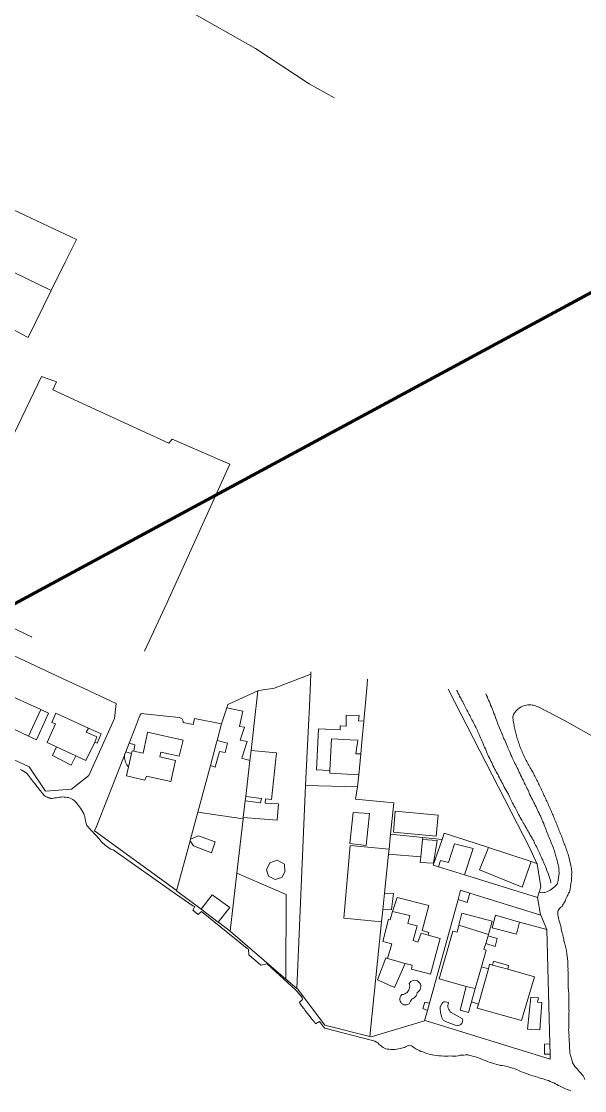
# Model space of a CAD drawing. Header units: inches. Extents: x 610851 to 630254, y 1234683 to 1264905.
# Drawn here: x 622833.72 to 622842.19, y 1246140.49 to 1246156.56 of the extents above; entities that cross this region are included whole.
import ezdxf

# ---------------------------------------------------------------- set-up
doc = ezdxf.new("R2010")
doc.units = ezdxf.units.IN
doc.header["$MEASUREMENT"] = 0
doc.layers.add('Level 50', color=7, linetype='Continuous', lineweight=0)
doc.layers.add('Level 7', color=7, linetype='Continuous', lineweight=0)
doc.styles.add('Styletxt', font='txt.shx')
doc.dimstyles.new('STANDARD-Linear', dxfattribs={"dimtxt": 1.5, "dimasz": 1.13, "dimexe": 0.125, "dimexo": 0.000625, "dimgap": 0.3, "dimtad": 1, "dimzin": 7, "dimdsep": 46, "dimtxsty": 'Styletxt', "dimsah": 1, "dimcen": 2.5, "dimclrd": 1, "dimclre": 1, "dimclrt": 2, "dimaunit": 1, "dimadec": 7, "dimazin": 0, "dimtfac": 1, "dimtofl": 0, "dimtmove": 1, "dimatfit": 3, "dimfxl": 1, "dimtolj": 1, "dimtzin": 0, "dimarcsym": 0})

msp = doc.modelspace()

# ---------------------------------------------------------------- linework, layer by layer
at = {"layer": 'Level 50', "color": 7, "flags": 128}
for points in [[(622838.42936, 1246155.4121), (622838.05022, 1246155.62465), (622837.24191, 1246156.15466), (622836.023, 1246156.84572)], [(622833.82333, 1246151.81193), (622834.17203, 1246152.51945), (622834.17203, 1246152.51945), (622834.38159, 1246152.944), (622834.38159, 1246152.944), (622834.54957, 1246153.28427), (622833.78266, 1246153.64567), (622833.78266, 1246153.64567), (622833.39859, 1246153.82645)], [(622831.83159, 1246152.88367), (622832.10672, 1246153.51018), (622832.10672, 1246153.51018), (622832.44324, 1246153.349), (622832.44324, 1246153.349), (622832.53517, 1246153.30475), (622832.53517, 1246153.30475), (622833.01871, 1246153.07286), (622833.01871, 1246153.07286), (622833.41745, 1246152.88178), (622833.41745, 1246152.88178), (622834.17203, 1246152.51945)], [(622833.39477, 1246152.04262), (622833.79306, 1246151.82845), (622833.79306, 1246151.82845), (622833.82333, 1246151.81193)], [(622835.57421, 1246147.09774), (622835.91764, 1246147.82873), (622836.85915, 1246149.91047), (622835.98923, 1246150.28556), (622835.941, 1246150.2215), (622835.941, 1246150.2215), (622835.52668, 1246150.41248), (622835.52668, 1246150.41248), (622835.27448, 1246150.52914), (622835.27448, 1246150.52914), (622834.1969, 1246151.02693), (622834.1969, 1246151.02693), (622834.25294, 1246151.14512), (622834.02479, 1246151.22627), (622834.02479, 1246151.22627), (622833.6118, 1246150.36922)], [(622833.16934, 1246147.65338), (622833.81125, 1246147.34091), (622833.87683, 1246147.311), (622833.87683, 1246147.311), (622833.88045, 1246147.30934)], [(622832.12643, 1246146.15324), (622833.84188, 1246145.35739), (622834.08565, 1246144.99563), (622834.47879, 1246145.02242), (622834.73463, 1246145.22807), (622835.1209, 1246146.08351), (622835.14874, 1246146.31264), (622834.66755, 1246146.53665), (622834.66755, 1246146.53665), (622834.42859, 1246146.64824), (622834.42859, 1246146.64824), (622833.11733, 1246147.25945)], [(622838.07858, 1246146.78486), (622838.07802, 1246146.74957), (622838.07802, 1246146.74957), (622837.54056, 1246146.54654), (622837.54056, 1246146.54654), (622837.52905, 1246146.54213), (622837.29201, 1246146.50533), (622837.27998, 1246146.50015), (622837.27998, 1246146.50015), (622836.82767, 1246146.29498), (622836.81154, 1246146.24487), (622836.81154, 1246146.24487), (622836.73427, 1246146.00444), (622836.73427, 1246146.00444), (622836.32844, 1246146.08491), (622836.30697, 1246145.99341), (622836.30697, 1246145.99341), (622836.1535, 1246146.02707), (622836.1535, 1246146.02707), (622836.15363, 1246146.04768), (622836.14733, 1246146.06742), (622836.1343, 1246146.08383), (622836.09672, 1246146.0992), (622835.56624, 1246146.15617), (622835.56624, 1246146.15617), (622835.5457, 1246146.16008), (622835.5257, 1246146.15508), (622835.50899, 1246146.14293), (622835.49591, 1246146.10674), (622835.41728, 1246145.90477), (622835.41728, 1246145.90477), (622835.34201, 1246145.71247), (622835.34201, 1246145.71247), (622835.29235, 1246145.58504), (622835.29235, 1246145.58504), (622834.85288, 1246144.46039), (622834.82432, 1246144.39548), (622834.82432, 1246144.39548), (622836.05008, 1246143.5028), (622836.05694, 1246143.49728), (622836.05694, 1246143.49728), (622836.42822, 1246143.21716), (622836.42822, 1246143.21716), (622836.68179, 1246143.02626), (622836.68179, 1246143.02626), (622836.69098, 1246143.01918), (622836.69098, 1246143.01918), (622836.86283, 1246142.88973), (622836.86283, 1246142.88973), (622836.86856, 1246142.88521), (622837.70257, 1246142.16924), (622837.70257, 1246142.16924), (622837.86595, 1246142.02952), (622837.86595, 1246142.02952), (622837.87467, 1246142.02209), (622838.2891, 1246141.4759), (622838.96427, 1246141.30728), (622838.96427, 1246141.30728), (622838.98305, 1246141.30276), (622839.78753, 1246141.54336), (622839.78753, 1246141.54336), (622839.7937, 1246141.54551), (622841.67853, 1246140.96687), (622841.67687, 1246141.03568), (622841.67687, 1246141.03568), (622841.67663, 1246141.04034), (622841.67663, 1246141.04034), (622841.67276, 1246141.19318), (622841.67276, 1246141.19318), (622841.67266, 1246141.19571), (622841.67266, 1246141.19571), (622841.6271, 1246142.91309), (622841.6271, 1246142.91309), (622841.53401, 1246143.13129), (622841.53401, 1246143.13129), (622841.53212, 1246143.13617), (622841.4852, 1246143.3926), (622841.4852, 1246143.3926), (622841.48485, 1246143.39644), (622841.5102, 1246143.47565), (622841.5102, 1246143.47565), (622841.53488, 1246143.55285), (622841.47883, 1246143.90179), (622841.47585, 1246143.90806), (622841.47585, 1246143.90806), (622841.37366, 1246144.12743), (622840.14185, 1246146.5271)], [(622837.86595, 1246142.02952), (622837.99764, 1246145.07703), (622837.99755, 1246145.07957), (622837.99755, 1246145.07957), (622838.04155, 1246145.98626), (622838.04155, 1246145.98626), (622838.05498, 1246146.2669), (622838.05498, 1246146.2669), (622838.07802, 1246146.74957)], [(622837.99755, 1246145.07957), (622838.78007, 1246145.05829), (622838.78007, 1246145.05829), (622838.79638, 1246145.23715), (622838.79638, 1246145.23715), (622838.82595, 1246145.55485), (622838.82595, 1246145.55485), (622838.84711, 1246145.78443), (622838.84711, 1246145.78443), (622838.87138, 1246146.04474), (622838.87138, 1246146.04474), (622838.9225, 1246146.59828), (622838.9225, 1246146.59828), (622838.92996, 1246146.6785)], [(622833.82954, 1246145.82021), (622834.01494, 1246146.22052), (622834.01494, 1246146.22052), (622833.4362, 1246146.48108), (622833.4362, 1246146.48108), (622833.30932, 1246146.53825), (622833.13267, 1246146.15028), (622833.24931, 1246146.09527), (622833.24931, 1246146.09527), (622833.82954, 1246145.82021)], [(622836.86283, 1246142.88973), (622836.96376, 1246143.76131), (622836.96376, 1246143.76131), (622837.05795, 1246144.57737), (622837.05795, 1246144.57737), (622837.05998, 1246144.59646), (622837.05998, 1246144.59646), (622837.08915, 1246144.84899), (622837.08915, 1246144.84899), (622837.09664, 1246144.91368), (622837.09664, 1246144.91368), (622837.15931, 1246145.45563), (622837.15931, 1246145.45563), (622837.17706, 1246145.60652), (622837.17706, 1246145.60652), (622837.22346, 1246146.00917), (622837.22346, 1246146.00917), (622837.27998, 1246146.50015)], [(622841.68658, 1246143.61327), (622841.68701, 1246143.62962), (622841.68093, 1246143.65103), (622841.67084, 1246143.68052), (622841.66117, 1246143.70996), (622841.6558, 1246143.72707), (622841.65042, 1246143.74417), (622841.64505, 1246143.76128), (622841.62846, 1246143.79582), (622841.61585, 1246143.82858), (622841.60365, 1246143.8613), (622841.59534, 1246143.88173), (622841.58062, 1246143.91771), (622841.57091, 1246143.93706), (622841.56548, 1246143.95375), (622841.55619, 1246143.97304), (622841.5439, 1246143.99524), (622841.536, 1246144.01562), (622841.52623, 1246144.03455), (622841.51834, 1246144.05493), (622841.51044, 1246144.0753), (622841.50255, 1246144.09568), (622841.49278, 1246144.11461), (622841.48236, 1246144.13826), (622841.47007, 1246144.16046), (622841.45778, 1246144.18266), (622841.44807, 1246144.20201), (622841.4362, 1246144.22416), (622841.4283, 1246144.24454), (622841.41601, 1246144.26674), (622841.40484, 1246144.28459), (622841.39003, 1246144.31007), (622841.37774, 1246144.33227), (622841.36551, 1246144.35489), (622841.35574, 1246144.37382), (622841.34457, 1246144.39167), (622841.33228, 1246144.41388), (622841.31859, 1246144.435), (622841.30924, 1246144.45388), (622841.29514, 1246144.47505), (622841.28285, 1246144.49726), (622841.27097, 1246144.51941), (622841.25981, 1246144.53726), (622841.25004, 1246144.55619), (622841.23887, 1246144.57404), (622841.22658, 1246144.59625), (622841.21435, 1246144.61886), (622841.20206, 1246144.64107), (622841.19018, 1246144.66322), (622841.17795, 1246144.68584), (622841.17005, 1246144.70621), (622841.15776, 1246144.72841), (622841.148, 1246144.74735), (622841.13571, 1246144.76955), (622841.12389, 1246144.79212), (622841.1116, 1246144.81432), (622841.10118, 1246144.83797), (622841.08889, 1246144.86017), (622841.07912, 1246144.8791), (622841.07123, 1246144.89948), (622841.05899, 1246144.9221), (622841.04857, 1246144.94574), (622841.0388, 1246144.96468), (622841.02259, 1246144.98907), (622841.00778, 1246145.01454), (622840.99549, 1246145.03675), (622840.98613, 1246145.05563), (622840.9739, 1246145.07824), (622840.96306, 1246145.10194), (622840.95119, 1246145.12409), (622840.9389, 1246145.1463), (622840.92414, 1246145.17219), (622840.91185, 1246145.19439), (622840.90143, 1246145.21804), (622840.89167, 1246145.23697), (622840.87979, 1246145.25912), (622840.86503, 1246145.28501), (622840.85274, 1246145.30721), (622840.84045, 1246145.32942), (622840.82751, 1246145.35633), (622840.81527, 1246145.37895), (622840.80732, 1246145.39891), (622840.79649, 1246145.42261), (622840.78607, 1246145.44626), (622840.77378, 1246145.46846), (622840.76336, 1246145.49211), (622840.75112, 1246145.51473), (622840.7407, 1246145.53837), (622840.73023, 1246145.56161), (622840.71981, 1246145.58525), (622840.7115, 1246145.60568), (622840.70108, 1246145.62933), (622840.69066, 1246145.65297), (622840.68024, 1246145.67662), (622840.66869, 1246145.70462), (622840.65786, 1246145.72832), (622840.64996, 1246145.74869), (622840.63954, 1246145.77234), (622840.62912, 1246145.79599), (622840.61829, 1246145.81969), (622840.61829, 1246145.81969), (622840.60782, 1246145.84292), (622840.5974, 1246145.86657), (622840.58445, 1246145.89348), (622840.57614, 1246145.91391), (622840.56572, 1246145.93756), (622840.55596, 1246145.95649), (622840.54413, 1246145.97906), (622840.53437, 1246145.99799), (622840.52395, 1246146.02163), (622840.51166, 1246146.04384), (622840.49937, 1246146.06604), (622840.49007, 1246146.08534), (622840.48031, 1246146.10427), (622840.47054, 1246146.1232), (622840.45825, 1246146.14541), (622840.44643, 1246146.16797), (622840.43667, 1246146.1869), (622840.42438, 1246146.20911), (622840.41214, 1246146.23172), (622840.40279, 1246146.2506), (622840.3905, 1246146.27281), (622840.3826, 1246146.29318), (622840.37031, 1246146.31539), (622840.3606, 1246146.33473), (622840.34873, 1246146.35688), (622840.33644, 1246146.37909), (622840.32673, 1246146.39843), (622840.31444, 1246146.42064), (622840.30654, 1246146.44101), (622840.29467, 1246146.46316), (622840.2849, 1246146.4821), (622840.27448, 1246146.50574), (622840.27164, 1246146.51088)], [(622840.70937, 1246146.4562), (622840.71019, 1246146.45466), (622840.72103, 1246146.43096), (622840.73145, 1246146.40732), (622840.74041, 1246146.38217), (622840.75088, 1246146.35894), (622840.7613, 1246146.33529), (622840.77172, 1246146.31165), (622840.78069, 1246146.28651), (622840.79223, 1246146.25851), (622840.80265, 1246146.23486), (622840.8142, 1246146.20686), (622840.82462, 1246146.18321), (622840.83106, 1246146.16134), (622840.84148, 1246146.1377), (622840.85049, 1246146.11297), (622840.86058, 1246146.08347), (622840.86913, 1246146.05838), (622840.88002, 1246146.0351), (622840.88605, 1246146.01328), (622840.89647, 1246145.98964), (622840.90478, 1246145.96921), (622840.91525, 1246145.94597), (622840.92422, 1246145.92083), (622840.93464, 1246145.89719), (622840.94506, 1246145.87354), (622840.95408, 1246145.84881), (622840.9645, 1246145.82516), (622840.97099, 1246145.80371), (622840.98141, 1246145.78006), (622840.99365, 1246145.75744), (622841.00412, 1246145.73421), (622841.01454, 1246145.71056), (622841.02537, 1246145.68686), (622841.03327, 1246145.66649), (622841.04116, 1246145.64611), (622841.05159, 1246145.62247), (622841.05948, 1246145.60209), (622841.06743, 1246145.58213), (622841.07826, 1246145.55843), (622841.08616, 1246145.53806), (622841.09845, 1246145.51585), (622841.10635, 1246145.49548), (622841.11677, 1246145.47183), (622841.12653, 1246145.4529), (622841.13443, 1246145.43252), (622841.14666, 1246145.4099), (622841.15854, 1246145.38775), (622841.17083, 1246145.36555), (622841.18125, 1246145.3419), (622841.19354, 1246145.3197), (622841.20396, 1246145.29605), (622841.21227, 1246145.27562), (622841.22269, 1246145.25198), (622841.23058, 1246145.2316), (622841.2454, 1246145.20613), (622841.25582, 1246145.18248), (622841.26811, 1246145.16028), (622841.27853, 1246145.13663), (622841.28642, 1246145.11626), (622841.29871, 1246145.09405), (622841.30842, 1246145.07471), (622841.32071, 1246145.0525), (622841.33259, 1246145.03035), (622841.34342, 1246145.00665), (622841.35384, 1246144.98301), (622841.36034, 1246144.96155), (622841.37216, 1246144.93898), (622841.38299, 1246144.91528), (622841.39781, 1246144.88981), (622841.40968, 1246144.86766), (622841.42052, 1246144.84396), (622841.43239, 1246144.82181), (622841.44323, 1246144.79811), (622841.45112, 1246144.77773), (622841.46341, 1246144.75553), (622841.47383, 1246144.73188), (622841.48607, 1246144.70927), (622841.49649, 1246144.68562), (622841.50878, 1246144.66342), (622841.51667, 1246144.64304), (622841.52896, 1246144.62084), (622841.53938, 1246144.59719), (622841.5498, 1246144.57354), (622841.5577, 1246144.55317), (622841.56565, 1246144.53321), (622841.57901, 1246144.50624), (622841.58797, 1246144.48109), (622841.59839, 1246144.45745), (622841.60447, 1246144.43604), (622841.6153, 1246144.41234), (622841.62138, 1246144.39094), (622841.63222, 1246144.36724), (622841.64011, 1246144.34687), (622841.6516, 1246144.31845), (622841.66208, 1246144.29522), (622841.6725, 1246144.27157), (622841.68039, 1246144.2512), (622841.68829, 1246144.23082), (622841.69731, 1246144.20609), (622841.69731, 1246144.20609), (622841.7052, 1246144.18572), (622841.71417, 1246144.16058), (622841.72459, 1246144.13693), (622841.73108, 1246144.11547), (622841.73898, 1246144.0951), (622841.74547, 1246144.07364), (622841.75337, 1246144.05327), (622841.75687, 1246144.03472), (622841.76336, 1246144.01326), (622841.76986, 1246143.9918), (622841.77589, 1246143.96999), (622841.78238, 1246143.94853), (622841.78841, 1246143.92671), (622841.79238, 1246143.90853), (622841.797, 1246143.88563), (622841.80097, 1246143.86744), (622841.80559, 1246143.84454), (622841.80769, 1246143.82491), (622841.8098, 1246143.80528), (622841.80896, 1246143.78898), (622841.8096, 1246143.76785), (622841.80918, 1246143.7515), (622841.80694, 1246143.73411), (622841.80465, 1246143.71631), (622841.80282, 1246143.69887), (622841.80053, 1246143.68107), (622841.79829, 1246143.66368), (622841.79786, 1246143.64733), (622841.7931, 1246143.63321), (622841.78533, 1246143.60559), (622841.7707, 1246143.58349), (622841.75355, 1246143.56466), (622841.73574, 1246143.55054), (622841.71424, 1246143.53395), (622841.69456, 1246143.51839), (622841.67634, 1246143.50433), (622841.6574, 1246143.49456), (622841.63853, 1246143.48521), (622841.61338, 1246143.47625), (622841.59591, 1246143.46798), (622841.57992, 1246143.4713), (622841.56173, 1246143.46733), (622841.5102, 1246143.47565)], [(622842.92293, 1246145.47481), (622841.903, 1246146.05102), (622841.48354, 1246146.26413), (622841.46441, 1246146.27249), (622841.44466, 1246146.27924), (622841.4247, 1246146.28434), (622841.40411, 1246146.28783), (622841.38336, 1246146.29009), (622841.36239, 1246146.29068), (622841.34158, 1246146.28916), (622841.32107, 1246146.28675), (622841.3007, 1246146.28222), (622841.28059, 1246146.27639), (622841.2611, 1246146.2688), (622841.24227, 1246146.25987), (622841.22412, 1246146.24958), (622841.20663, 1246146.23795), (622841.19063, 1246146.22486), (622841.17536, 1246146.21083), (622841.16117, 1246146.19541), (622841.14811, 1246146.17899), (622841.1366, 1246146.16154), (622841.12628, 1246146.14351), (622841.11239, 1246146.11079), (622841.11521, 1246146.09023), (622841.11803, 1246146.06966), (622841.12127, 1246146.04905), (622841.12492, 1246146.02838), (622841.12857, 1246146.00771), (622841.13227, 1246145.98745), (622841.13639, 1246145.96714), (622841.14087, 1246145.94637), (622841.1454, 1246145.926), (622841.14993, 1246145.90564), (622841.15493, 1246145.88564), (622841.15987, 1246145.86522), (622841.16528, 1246145.84517), (622841.17069, 1246145.82511), (622841.17652, 1246145.805), (622841.18235, 1246145.7849), (622841.18864, 1246145.76515), (622841.18864, 1246145.76515), (622841.19488, 1246145.74498), (622841.20159, 1246145.72518), (622841.20829, 1246145.70538), (622841.21506, 1246145.68599), (622841.22218, 1246145.66614), (622841.22976, 1246145.64665), (622841.23735, 1246145.62715), (622841.245, 1246145.60807), (622841.253, 1246145.58852), (622841.26105, 1246145.56939), (622841.26952, 1246145.5502), (622841.27799, 1246145.53102), (622841.28693, 1246145.51219), (622841.29587, 1246145.49336), (622841.3048, 1246145.47454), (622841.31421, 1246145.45607), (622841.32356, 1246145.43719), (622841.33338, 1246145.41867), (622841.34325, 1246145.40057), (622841.35307, 1246145.38205), (622841.36335, 1246145.36389), (622841.37411, 1246145.3461), (622841.38439, 1246145.32794), (622841.39514, 1246145.31014), (622841.40631, 1246145.29229), (622841.41856, 1246145.27304), (622841.42833, 1246145.2541), (622841.43773, 1246145.23564), (622841.44713, 1246145.21717), (622841.45648, 1246145.19829), (622841.46589, 1246145.17983), (622841.47483, 1246145.161), (622841.48423, 1246145.14254), (622841.49358, 1246145.12366), (622841.50252, 1246145.10483), (622841.51187, 1246145.08595), (622841.52086, 1246145.06754), (622841.5298, 1246145.04871), (622841.53873, 1246145.02989), (622841.54808, 1246145.01101), (622841.55702, 1246144.99218), (622841.56549, 1246144.97299), (622841.57443, 1246144.95417), (622841.58337, 1246144.93534), (622841.5923, 1246144.91651), (622841.60077, 1246144.89733), (622841.60971, 1246144.8785), (622841.61818, 1246144.85931), (622841.6267, 1246144.84054), (622841.63559, 1246144.8213), (622841.64411, 1246144.80253), (622841.65258, 1246144.78334), (622841.66105, 1246144.76416), (622841.6691, 1246144.74502), (622841.67763, 1246144.72625), (622841.6861, 1246144.70706), (622841.69415, 1246144.68793), (622841.70262, 1246144.66874), (622841.71068, 1246144.64961), (622841.71915, 1246144.63042), (622841.72715, 1246144.61087), (622841.73521, 1246144.59174), (622841.74326, 1246144.57261), (622841.75132, 1246144.55347), (622841.75932, 1246144.53393), (622841.76738, 1246144.51479), (622841.77497, 1246144.4953), (622841.78302, 1246144.47617), (622841.79061, 1246144.45667), (622841.79861, 1246144.43712), (622841.80625, 1246144.41804), (622841.81384, 1246144.39855), (622841.82143, 1246144.37906), (622841.82902, 1246144.35956), (622841.83666, 1246144.34048), (622841.84425, 1246144.32099), (622841.85184, 1246144.30149), (622841.85943, 1246144.282), (622841.86655, 1246144.26214), (622841.87414, 1246144.24265), (622841.88131, 1246144.22321), (622841.88849, 1246144.20377), (622841.89566, 1246144.18433), (622841.9032, 1246144.16442), (622841.91037, 1246144.14498), (622841.91749, 1246144.12513), (622841.92425, 1246144.10574), (622841.93137, 1246144.08588), (622841.93855, 1246144.06644), (622841.94525, 1246144.04664), (622841.95914, 1246144.0074), (622841.9895, 1246143.87724), (622841.99015, 1246143.85611), (622841.99655, 1246143.82415), (622841.99758, 1246143.80929), (622842.0015, 1246143.79069), (622842.00253, 1246143.77582), (622842.00356, 1246143.76096), (622841.99912, 1246143.73628), (622841.99912, 1246143.73628), (622842.00051, 1246143.72095), (622841.99672, 1246143.69156), (622841.99817, 1246143.67665), (622841.99593, 1246143.65926), (622841.9955, 1246143.6429), (622841.99069, 1246143.62838), (622841.98845, 1246143.61099), (622841.98657, 1246143.59314), (622841.98138, 1246143.56266), (622841.98236, 1246143.54739), (622841.97759, 1246143.53327), (622841.97862, 1246143.51841), (622841.9716, 1246143.49659), (622841.96464, 1246143.47518), (622841.95408, 1246143.46181), (622841.94599, 1246143.44476), (622841.93977, 1246143.42915), (622841.93355, 1246143.41354), (622841.92038, 1246143.39293), (622841.91229, 1246143.37588), (622841.90859, 1246143.357), (622841.9005, 1246143.33994), (622841.88994, 1246143.32657), (622841.88372, 1246143.31096), (622841.87236, 1246143.29138), (622841.8618, 1246143.27802), (622841.85553, 1246143.26199), (622841.83731, 1246143.24793), (622841.81875, 1246143.22801), (622841.80814, 1246143.21423), (622841.79571, 1246143.19942), (622841.79308, 1246143.17577), (622841.79262, 1246143.14932), (622841.7936, 1246143.13404), (622841.79682, 1246143.11006), (622841.80219, 1246143.09296), (622841.80322, 1246143.07809), (622841.8086, 1246143.06099), (622841.81681, 1246143.03005), (622841.82219, 1246143.01295), (622841.82616, 1246142.99476), (622841.83153, 1246142.97766), (622841.83508, 1246142.95952), (622841.84045, 1246142.94242), (622841.84255, 1246142.92279), (622841.84905, 1246142.90133), (622841.85255, 1246142.88279), (622841.85904, 1246142.86133), (622841.86548, 1246142.83946), (622841.86904, 1246142.82133), (622841.87114, 1246142.8017), (622841.8747, 1246142.78356), (622841.88114, 1246142.76169), (622841.88324, 1246142.74206), (622841.88973, 1246142.72061), (622841.89436, 1246142.69771), (622841.89973, 1246142.6806), (622841.90581, 1246142.6592), (622841.91225, 1246142.63733), (622841.9158, 1246142.6192), (622841.9223, 1246142.59774), (622841.9244, 1246142.57811), (622841.9265, 1246142.55848), (622841.92673, 1246142.53741), (622841.93177, 1246142.51446), (622841.93458, 1246142.49053), (622841.93775, 1246142.46613), (622841.9405, 1246142.44179), (622841.9412, 1246142.42108), (622841.94256, 1246142.39566), (622841.94391, 1246142.37023), (622841.94414, 1246142.34916), (622841.94591, 1246142.32368), (622841.94432, 1246142.30158), (622841.94609, 1246142.27611), (622841.94632, 1246142.25503), (622841.94768, 1246142.22961), (622841.94651, 1246142.20746), (622841.94533, 1246142.1853), (622841.94669, 1246142.15988), (622841.94659, 1246142.13296), (622841.94794, 1246142.10754), (622841.94677, 1246142.08538), (622841.94812, 1246142.05996), (622841.94948, 1246142.03453), (622841.95083, 1246142.00911), (622841.95359, 1246141.98477), (622841.95535, 1246141.95929), (622841.95671, 1246141.93387), (622841.95806, 1246141.90844), (622841.95689, 1246141.88629), (622841.95638, 1246141.85942), (622841.95521, 1246141.83727), (622841.9551, 1246141.81035), (622841.95646, 1246141.78493), (622841.95594, 1246141.75806), (622841.9573, 1246141.73263), (622841.95865, 1246141.70721), (622841.96042, 1246141.68173), (622841.96042, 1246141.68173), (622841.95883, 1246141.65963), (622841.95873, 1246141.63271), (622841.95756, 1246141.61056), (622841.95457, 1246141.58738), (622841.95774, 1246141.56298), (622841.95764, 1246141.53606), (622841.95793, 1246141.51541), (622841.95928, 1246141.48998), (622841.95559, 1246141.4711), (622841.95694, 1246141.44567), (622841.95572, 1246141.42311), (622841.95348, 1246141.40572), (622841.95558, 1246141.38609), (622841.95622, 1246141.36497), (622841.95903, 1246141.34104), (622841.95968, 1246141.31992), (622841.95851, 1246141.29776), (622841.96131, 1246141.27383), (622841.96196, 1246141.25271), (622841.96224, 1246141.23205), (622841.96541, 1246141.20766), (622841.9657, 1246141.187), (622841.96634, 1246141.16587), (622841.96663, 1246141.14522), (622841.96727, 1246141.12409), (622841.9719, 1246141.10119), (622841.97218, 1246141.08054), (622841.97428, 1246141.06091), (622841.9782, 1246141.04231), (622841.98175, 1246141.02417), (622841.98713, 1246141.00707), (622841.9911, 1246140.98888), (622841.99647, 1246140.97178), (622842.00184, 1246140.95468), (622842.00721, 1246140.93757), (622842.01436, 1246140.9114), (622842.02983, 1246140.88121), (622842.04646, 1246140.85677), (622842.066, 1246140.83531), (622842.0859, 1246140.81339), (622842.10291, 1246140.79521), (622842.11988, 1246140.77661), (622842.13978, 1246140.75469), (622842.15786, 1246140.73174), (622842.17342, 1246140.71206), (622842.18459, 1246140.6942), (622842.19394, 1246140.67533), (622842.19931, 1246140.65822)], [(622833.82954, 1246145.82021), (622833.95212, 1246145.76233), (622834.13172, 1246146.16339), (622834.01494, 1246146.22052)], [(622834.92207, 1246145.85326), (622834.7309, 1246145.94059), (622834.7309, 1246145.94059), (622834.62206, 1246145.99081), (622834.62206, 1246145.99081), (622834.24215, 1246146.16473), (622834.18241, 1246146.02767), (622834.23461, 1246146.00495), (622834.23461, 1246146.00495), (622834.10854, 1246145.72535), (622834.25272, 1246145.6588), (622834.25272, 1246145.6588), (622834.54259, 1246145.52424), (622834.54259, 1246145.52424), (622834.69195, 1246145.45534), (622834.82816, 1246145.73196), (622834.82816, 1246145.73196), (622834.86227, 1246145.71578), (622834.92207, 1246145.85326)], [(622837.15931, 1246145.45563), (622837.03808, 1246145.48808), (622837.11859, 1246145.73736), (622837.01442, 1246145.76172), (622837.07992, 1246145.95654), (622837.00364, 1246145.96553), (622837.054, 1246146.19638), (622836.81154, 1246146.24487)], [(622838.87138, 1246146.04474), (622838.79453, 1246146.05253), (622838.80141, 1246146.13203), (622838.60956, 1246146.1357), (622838.60749, 1246145.96932), (622838.51706, 1246145.97297), (622838.5157, 1246145.91339), (622838.1936, 1246145.93174), (622838.16129, 1246145.31181), (622838.36182, 1246145.30365)], [(622834.7309, 1246145.94059), (622834.69873, 1246145.88035), (622834.84597, 1246145.81467), (622834.85682, 1246145.80738), (622834.82816, 1246145.73196)], [(622836.05694, 1246143.49728), (622836.25897, 1246144.24558), (622836.25897, 1246144.24558), (622836.26606, 1246144.27118), (622836.26606, 1246144.27118), (622836.37563, 1246144.67747), (622836.37563, 1246144.67747), (622836.56548, 1246145.38021), (622836.56548, 1246145.38021), (622836.65284, 1246145.70225), (622836.65284, 1246145.70225), (622836.66738, 1246145.75635), (622836.66738, 1246145.75635), (622836.73427, 1246146.00444)], [(622836.15385, 1246145.76191), (622835.61888, 1246145.8788), (622835.60713, 1246145.8235), (622835.60713, 1246145.8235), (622835.55258, 1246145.56667), (622835.41243, 1246145.59272), (622835.41243, 1246145.59272), (622835.38817, 1246145.59711), (622835.37984, 1246145.55862), (622835.37984, 1246145.55862), (622835.30564, 1246145.22436), (622835.57894, 1246145.15717), (622835.60283, 1246145.21848), (622835.97015, 1246145.1396), (622836.04113, 1246145.45533), (622835.80485, 1246145.50934), (622835.82075, 1246145.58052), (622836.09479, 1246145.51912), (622836.15385, 1246145.76191)], [(622838.79638, 1246145.23715), (622838.35981, 1246145.2652), (622838.36182, 1246145.30365), (622838.36182, 1246145.30365), (622838.38805, 1246145.7817), (622838.66667, 1246145.76559), (622838.66667, 1246145.76559), (622838.78571, 1246145.75867), (622838.75331, 1246145.55285), (622838.82595, 1246145.55485)], [(622834.54259, 1246145.52424), (622834.47373, 1246145.38498), (622834.18876, 1246145.52816), (622834.25272, 1246145.6588)], [(622835.34201, 1246145.71247), (622835.42884, 1246145.6874), (622835.41243, 1246145.59272)], [(622836.66738, 1246145.75635), (622836.82135, 1246145.71673), (622836.78521, 1246145.57662), (622836.70207, 1246145.59112), (622836.63942, 1246145.35637), (622836.56548, 1246145.38021)], [(622835.33379, 1246145.35793), (622835.32023, 1246145.37356), (622835.30772, 1246145.39075), (622835.29738, 1246145.40849), (622835.28891, 1246145.42768), (622835.2822, 1246145.44748), (622835.27726, 1246145.46789), (622835.27485, 1246145.4884), (622835.27415, 1246145.50911), (622835.27558, 1246145.52997), (622835.28048, 1246145.55501)], [(622835.37984, 1246145.55862), (622835.29235, 1246145.58504)], [(622837.05998, 1246144.59646), (622837.57127, 1246144.55711), (622837.58929, 1246144.80476), (622837.39099, 1246144.81389), (622837.39563, 1246144.876), (622837.48531, 1246144.86655), (622837.56152, 1246145.5692), (622837.17706, 1246145.60652)], [(622841.9858, 1246140.49046), (622841.96693, 1246140.49752), (622841.94697, 1246140.50262), (622841.92991, 1246140.51071), (622841.90893, 1246140.52099), (622841.8879, 1246140.53085), (622841.86645, 1246140.54077), (622841.84542, 1246140.55063), (622841.82444, 1246140.56091), (622841.80341, 1246140.57077), (622841.77803, 1246140.58288), (622841.757, 1246140.59274), (622841.7291, 1246140.60812), (622841.70373, 1246140.62023), (622841.67649, 1246140.63089), (622841.65111, 1246140.643), (622841.62681, 1246140.65033), (622841.59811, 1246140.6595), (622841.56947, 1246140.66908), (622841.54189, 1246140.6739), (622841.51325, 1246140.68348), (622841.48455, 1246140.69265), (622841.45011, 1246140.70298), (622841.41562, 1246140.71289), (622841.38263, 1246140.72472), (622841.34748, 1246140.73934), (622841.31445, 1246140.75075), (622841.28141, 1246140.76216), (622841.24626, 1246140.77679), (622841.2107, 1246140.79147), (622841.177, 1246140.8076), (622841.14578, 1246140.82004), (622841.11134, 1246140.83037), (622841.0783, 1246140.84178), (622841.04386, 1246140.8521), (622841.01189, 1246140.85875), (622840.98432, 1246140.86356), (622840.95493, 1246140.86735), (622840.92735, 1246140.87216), (622840.90118, 1246140.87806), (622840.87067, 1246140.8862), (622840.84384, 1246140.89681), (622840.81332, 1246140.90495), (622840.78762, 1246140.91121), (622840.75897, 1246140.92079), (622840.73173, 1246140.93145), (622840.70056, 1246140.94431), (622840.66934, 1246140.95674), (622840.64251, 1246140.96735), (622840.61134, 1246140.98021), (622840.5827, 1246140.98979), (622840.55218, 1246140.99793), (622840.52349, 1246141.0071), (622840.49526, 1246141.01662), (622840.46727, 1246141.02149), (622840.43535, 1246141.02855), (622840.40885, 1246141.0286), (622840.37865, 1246141.02618), (622840.35033, 1246141.0252), (622840.32014, 1246141.02277), (622840.29107, 1246141.016), (622840.26341, 1246141.0103), (622840.23368, 1246141.00824), (622840.20242, 1246141.01058), (622840.17158, 1246141.01287), (622840.14139, 1246141.01045), (622840.10867, 1246141.0113), (622840.07601, 1246141.01256), (622840.0375, 1246141.01416), (622840.00086, 1246141.01719), (622839.95982, 1246141.02206), (622839.92458, 1246141.02618), (622839.88827, 1246141.03506), (622839.85636, 1246141.04212), (622839.82186, 1246141.05204), (622839.79322, 1246141.06162), (622839.76059, 1246141.07297), (622839.7319, 1246141.08214), (622839.704, 1246141.09752), (622839.67676, 1246141.10818), (622839.65325, 1246141.12173), (622839.62676, 1246141.13819), (622839.60652, 1246141.15426), (622839.59128, 1246141.16338), (622839.56773, 1246141.17652), (622839.53824, 1246141.16979), (622839.50183, 1246141.15176), (622839.48295, 1246141.14241), (622839.4615, 1246141.13591), (622839.43963, 1246141.12947), (622839.41962, 1246141.12448), (622839.39383, 1246141.12022), (622839.36803, 1246141.11597), (622839.36803, 1246141.11597), (622839.34223, 1246141.11172), (622839.31391, 1246141.11074), (622839.28559, 1246141.10976), (622839.25614, 1246141.11313), (622839.22675, 1246141.11692), (622839.20352, 1246141.11949), (622839.18207, 1246141.12941), (622839.16436, 1246141.14221), (622839.1466, 1246141.1546), (622839.13282, 1246141.16521), (622839.11945, 1246141.17577), (622839.10567, 1246141.18638), (622839.08618, 1246141.20825), (622839.06408, 1246141.22288), (622839.0387, 1246141.23499), (622839.02412, 1246141.23939), (622839.00239, 1246141.24388), (622838.9857, 1246141.2515), (622838.28536, 1246141.43052), (622838.26727, 1246141.45347), (622838.20503, 1246141.53218), (622838.14754, 1246141.49751), (622838.13451, 1246141.51392), (622838.1089, 1246141.54709), (622838.08829, 1246141.57332), (622838.06768, 1246141.59954), (622838.04666, 1246141.62581), (622838.0261, 1246141.65245), (622838.00549, 1246141.67867), (622837.98741, 1246141.70162), (622837.97624, 1246141.71947), (622837.96321, 1246141.73588), (622837.95058, 1246141.75223), (622837.92745, 1246141.78173), (622837.90942, 1246141.80509), (622837.90545, 1246141.82328), (622837.92513, 1246141.83884), (622837.94481, 1246141.8544), (622837.95284, 1246141.87104), (622837.94747, 1246141.88814), (622837.92939, 1246141.91109), (622837.9113, 1246141.93404), (622837.89327, 1246141.95741), (622837.87266, 1246141.98363), (622837.85817, 1246141.99854), (622837.41844, 1246142.39732), (622837.32357, 1246142.3763), (622837.14431, 1246142.53322), (622837.13993, 1246142.62005), (622837.11895, 1246142.63033), (622836.43383, 1246143.18235), (622836.37952, 1246143.13968), (622836.30386, 1246143.20246), (622836.33022, 1246143.26008), (622836.30345, 1246143.2711), (622836.04185, 1246143.44873), (622835.10218, 1246144.10887), (622835.08512, 1246144.11696), (622835.06661, 1246144.12355), (622835.04451, 1246144.13818), (622835.02241, 1246144.15281), (622835.00212, 1246144.16847), (622834.98694, 1246144.178), (622834.96811, 1246144.19516), (622834.94928, 1246144.21231), (622834.92974, 1246144.23376), (622834.91277, 1246144.25236), (622834.8954, 1246144.27101), (622834.88277, 1246144.28737), (622834.86787, 1246144.30233), (622834.85525, 1246144.31869), (622834.83137, 1246144.34239), (622834.81147, 1246144.36431), (622834.79198, 1246144.38618), (622834.77455, 1246144.40441), (622834.75899, 1246144.42409), (622834.74315, 1246144.43834), (622834.72572, 1246144.45657), (622834.70764, 1246144.47953), (622834.69656, 1246144.50789), (622834.69007, 1246144.52934), (622834.68797, 1246144.54897), (622834.68082, 1246144.57514), (622834.67872, 1246144.59477), (622834.67662, 1246144.6144), (622834.66872, 1246144.63477), (622834.66082, 1246144.65515), (622834.65106, 1246144.67408), (622834.63877, 1246144.69629), (622834.6276, 1246144.71414), (622834.61391, 1246144.73526), (622834.59583, 1246144.75821), (622834.57774, 1246144.78116), (622834.56218, 1246144.80084), (622834.5492, 1246144.81766), (622834.53364, 1246144.83734), (622834.51775, 1246144.85117), (622834.49705, 1246144.86688), (622834.47601, 1246144.87675), (622834.47601, 1246144.87675), (622834.45503, 1246144.88703), (622834.43218, 1246144.89586), (622834.4104, 1246144.89993), (622834.38675, 1246144.90256), (622834.3675, 1246144.90335), (622834.34432, 1246144.90634), (622834.32179, 1246144.90461), (622834.2974, 1246144.90144), (622834.27347, 1246144.89863), (622834.24907, 1246144.89546), (622834.22473, 1246144.89271), (622834.20509, 1246144.88724), (622834.18654, 1246144.88374), (622834.16729, 1246144.88454), (622834.14878, 1246144.89113), (622834.13285, 1246144.89487), (622834.11434, 1246144.90146), (622834.09728, 1246144.90955), (622834.06686, 1246144.9282), (622834.04186, 1246144.95625), (622834.02671, 1246144.97587), (622834.01121, 1246144.99597), (622833.99564, 1246145.01565), (622833.97504, 1246145.04187), (622833.95695, 1246145.06482), (622833.93887, 1246145.08777), (622833.92083, 1246145.11113), (622833.90527, 1246145.13081), (622833.88971, 1246145.15049), (622833.87457, 1246145.17012), (622833.85901, 1246145.1898), (622833.84345, 1246145.20948), (622833.82794, 1246145.22957), (622833.81238, 1246145.24925), (622833.79789, 1246145.26416), (622833.77765, 1246145.28023), (622833.75368, 1246145.29342), (622833.73018, 1246145.30697), (622833.70335, 1246145.31758)], [(622838.78007, 1246145.05829), (622838.74697, 1246144.87319), (622839.32544, 1246144.81634), (622839.27677, 1246144.34707), (622839.27677, 1246144.34707), (622839.25387, 1246144.12362), (622839.25387, 1246144.12362), (622839.24629, 1246144.04842), (622839.24629, 1246144.04842), (622839.18584, 1246143.46158), (622839.18584, 1246143.46158), (622839.16041, 1246143.21194), (622839.16041, 1246143.21194), (622839.14134, 1246143.02797), (622839.14134, 1246143.02797), (622838.96427, 1246141.30728)], [(622837.09664, 1246144.91368), (622837.3324, 1246144.88499), (622837.3173, 1246144.82002), (622837.08915, 1246144.84899)], [(622836.37563, 1246144.67747), (622837.05795, 1246144.57737)], [(622838.66515, 1246144.20872), (622838.90986, 1246144.17761), (622838.95752, 1246144.65543), (622838.71385, 1246144.67167), (622838.66515, 1246144.20872)], [(622839.96131, 1246144.31654), (622839.31782, 1246144.37503), (622839.34707, 1246144.69025), (622839.99383, 1246144.63428), (622839.96131, 1246144.31654)], [(622840.05042, 1246144.26676), (622839.75975, 1246144.29705), (622839.75975, 1246144.29705), (622839.27677, 1246144.34707)], [(622841.4852, 1246143.3926), (622840.38704, 1246143.73397), (622840.38704, 1246143.73397), (622839.99498, 1246143.85602), (622839.99498, 1246143.85602), (622839.91887, 1246143.87929), (622840.05042, 1246144.26676), (622840.05042, 1246144.26676), (622840.0832, 1246144.36438), (622840.75104, 1246144.14536), (622840.75104, 1246144.14536), (622841.39105, 1246143.93582), (622841.39105, 1246143.93582), (622841.47585, 1246143.90806)], [(622836.25897, 1246144.24558), (622836.3099, 1246144.17379), (622836.58161, 1246144.06809), (622836.63565, 1246144.23283), (622836.38605, 1246144.3239), (622836.26606, 1246144.27118)], [(622839.25387, 1246144.12362), (622838.6701, 1246144.17525), (622838.57016, 1246143.08261), (622839.14134, 1246143.02797)], [(622839.75585, 1246144.26684), (622839.7309, 1246144.00451), (622839.7309, 1246144.00451), (622839.73052, 1246144.00161), (622839.73052, 1246144.00161), (622839.72329, 1246143.92258), (622839.92158, 1246143.91345), (622839.97453, 1246144.25255), (622839.75585, 1246144.26684)], [(622839.75585, 1246144.26684), (622839.75975, 1246144.29705)], [(622840.38704, 1246143.73397), (622840.51636, 1246144.13014), (622840.23801, 1246144.20388), (622840.14535, 1246143.91913), (622840.02852, 1246143.94975), (622839.99498, 1246143.85602)], [(622839.24629, 1246144.04842), (622839.7309, 1246144.00451)], [(622840.75104, 1246144.14536), (622840.61212, 1246143.81186), (622841.2562, 1246143.55214), (622841.39105, 1246143.93582)], [(622837.63973, 1246143.69695), (622837.68732, 1246143.78214), (622837.68158, 1246143.8944), (622837.56812, 1246143.95447), (622837.46118, 1246143.91816), (622837.41061, 1246143.80979), (622837.44111, 1246143.71665), (622837.54079, 1246143.66719), (622837.63973, 1246143.69695)], [(622839.73052, 1246144.00161), (622839.73052, 1246144.00161)], [(622837.70257, 1246142.16924), (622837.7056, 1246143.4406), (622836.96376, 1246143.76131)], [(622836.68179, 1246143.02626), (622836.85983, 1246143.2453), (622836.58995, 1246143.43704), (622836.42822, 1246143.21716)], [(622839.16041, 1246143.21194), (622839.2918, 1246143.21268), (622839.31814, 1246143.45632), (622839.18584, 1246143.46158)], [(622839.8429, 1246142.82901), (622839.85165, 1246142.87081), (622839.75262, 1246142.89914), (622839.85146, 1246143.27441), (622839.37501, 1246143.3947), (622839.30329, 1246143.18427)], [(622839.78753, 1246141.54336), (622839.83009, 1246141.69737), (622839.83009, 1246141.69737), (622839.8599, 1246141.80463), (622839.8599, 1246141.80463), (622840.29081, 1246143.36594), (622840.29081, 1246143.36594), (622840.32898, 1246143.50537), (622840.46859, 1246143.46213), (622840.46859, 1246143.46213), (622841.53401, 1246143.13129)], [(622840.46859, 1246143.46213), (622840.4285, 1246143.31748), (622840.29081, 1246143.36594)], [(622839.87859, 1246142.24367), (622840.02348, 1246142.77713), (622839.8429, 1246142.82901), (622839.8429, 1246142.82901), (622839.73575, 1246142.85965), (622839.68689, 1246142.72539), (622839.61688, 1246142.7504), (622839.67589, 1246142.96668), (622839.53615, 1246143.00572), (622839.56533, 1246143.12442), (622839.30329, 1246143.18427), (622839.30329, 1246143.18427), (622839.26716, 1246143.06057), (622839.24472, 1246143.06935), (622839.16052, 1246142.7326), (622839.29333, 1246142.69865), (622839.22966, 1246142.47877), (622839.22966, 1246142.47877), (622839.49698, 1246142.40435), (622839.49698, 1246142.40435), (622839.59979, 1246142.37596), (622839.58824, 1246142.31895), (622839.87859, 1246142.24367)], [(622840.74881, 1246142.84108), (622840.80407, 1246143.03806), (622840.34973, 1246143.16014), (622840.30251, 1246142.97979)], [(622841.21739, 1246143.02227), (622840.85638, 1246143.12727), (622840.8055, 1246142.93814), (622841.17204, 1246142.84337), (622841.21739, 1246143.02227)], [(622840.74629, 1246142.32168), (622840.64225, 1246142.3536), (622840.64225, 1246142.3536), (622840.55026, 1246142.025), (622840.55026, 1246142.025), (622840.49479, 1246141.82636), (622840.49479, 1246141.82636), (622840.45023, 1246141.66671), (622840.32321, 1246141.69991), (622840.41256, 1246142.05705), (622840.41256, 1246142.05705), (622840.00729, 1246142.17449), (622840.21099, 1246142.8868), (622840.27633, 1246142.87459), (622840.30251, 1246142.97979), (622840.30251, 1246142.97979), (622840.74881, 1246142.84108), (622840.74881, 1246142.84108), (622840.74231, 1246142.82003), (622840.74231, 1246142.82003), (622840.70662, 1246142.70301), (622840.70662, 1246142.70301), (622840.68, 1246142.61722), (622840.71556, 1246142.60254)], [(622841.21739, 1246143.02227), (622841.6271, 1246142.91309)], [(622840.74231, 1246142.82003), (622840.88153, 1246142.78021), (622840.84908, 1246142.65899), (622840.70662, 1246142.70301)], [(622840.71556, 1246142.60254), (622840.64225, 1246142.3536)], [(622839.49698, 1246142.40435), (622839.33574, 1246142.04133), (622839.07759, 1246142.15749), (622839.20535, 1246142.48611), (622839.22966, 1246142.47877)], [(622841.03851, 1246142.31644), (622841.05062, 1246142.37127), (622840.8235, 1246142.43756), (622840.8106, 1246142.37989)], [(622841.24715, 1246141.54806), (622841.44158, 1246142.20475), (622841.03851, 1246142.31644), (622841.03851, 1246142.31644), (622840.8106, 1246142.37989), (622840.8106, 1246142.37989), (622840.76592, 1246142.39237), (622840.74629, 1246142.32168), (622840.74629, 1246142.32168), (622840.59743, 1246141.79336), (622840.59743, 1246141.79336), (622840.58021, 1246141.73161), (622841.24715, 1246141.54806)], [(622839.44178, 1246141.9334), (622839.42836, 1246141.91745), (622839.41881, 1246141.89891), (622839.41372, 1246141.87894), (622839.41353, 1246141.85792), (622839.41853, 1246141.83792), (622839.42794, 1246141.81946), (622839.44144, 1246141.80341), (622839.45843, 1246141.79154), (622839.4776, 1246141.7836), (622839.49825, 1246141.78052), (622839.51912, 1246141.78246), (622839.55532, 1246141.79884), (622839.55532, 1246141.79884), (622839.56682, 1246141.81629), (622839.57756, 1246141.83427), (622839.59482, 1246141.86697), (622839.59482, 1246141.86697), (622839.61431, 1246141.87456), (622839.63175, 1246141.88578), (622839.64702, 1246141.89981), (622839.65966, 1246141.91627), (622839.66885, 1246141.93529), (622839.67513, 1246141.96773), (622839.67513, 1246141.96773), (622839.69298, 1246141.97889), (622839.70789, 1246141.99338), (622839.7194, 1246142.01084), (622839.72693, 1246142.03007), (622839.73042, 1246142.05066), (622839.72931, 1246142.07142), (622839.7239, 1246142.09148), (622839.71243, 1246142.11358), (622839.71243, 1246142.11358), (622839.69794, 1246142.12849), (622839.68049, 1246142.14), (622839.66126, 1246142.14752), (622839.64056, 1246142.15019), (622839.61974, 1246142.14866), (622839.59999, 1246142.14237), (622839.58178, 1246142.13167), (622839.55615, 1246142.10257), (622839.55615, 1246142.10257), (622839.56156, 1246142.08251), (622839.56309, 1246142.0617), (622839.56166, 1246142.04084), (622839.55657, 1246142.02087), (622839.54821, 1246142.00175), (622839.53671, 1246141.9843), (622839.52293, 1246141.96882), (622839.50611, 1246141.95583), (622839.488, 1246141.94596), (622839.4682, 1246141.93926), (622839.44505, 1246141.93593), (622839.44178, 1246141.9334)], [(622840.55026, 1246142.025), (622840.41256, 1246142.05705)], [(622839.8599, 1246141.80463), (622839.79045, 1246141.8241), (622839.76062, 1246141.72652), (622839.83009, 1246141.69737)], [(622840.28304, 1246141.46648), (622840.3034, 1246141.47101), (622840.32228, 1246141.48036), (622840.33786, 1246141.4935), (622840.35014, 1246141.51044), (622840.35808, 1246141.52961), (622840.36116, 1246141.55026), (622840.35872, 1246141.57372), (622840.18941, 1246141.66412), (622840.18941, 1246141.66412), (622840.17398, 1246141.67832), (622840.16094, 1246141.69472), (622840.15107, 1246141.71283), (622840.14348, 1246141.73232), (622840.13937, 1246141.75263), (622840.13825, 1246141.7734), (622840.14051, 1246141.79415), (622840.14675, 1246141.81649), (622840.09885, 1246141.82687), (622840.09885, 1246141.82687), (622840.07825, 1246141.827), (622840.05984, 1246141.81801), (622840.04463, 1246141.79472), (622840.02122, 1246141.75018), (622840.02122, 1246141.75018), (622840.02186, 1246141.72905), (622840.0238, 1246141.70818), (622840.0258, 1246141.68773), (622840.02903, 1246141.66711), (622840.03268, 1246141.64644), (622840.0368, 1246141.62613), (622840.04634, 1246141.58913), (622840.04634, 1246141.58913), (622840.0544, 1246141.57), (622840.06697, 1246141.55323), (622840.10022, 1246141.53043), (622840.26458, 1246141.47348), (622840.28304, 1246141.46648)], [(622840.59743, 1246141.79336), (622840.49479, 1246141.82636)], [(622841.51866, 1246141.40493), (622841.55081, 1246141.81783), (622841.48725, 1246141.82096), (622841.49842, 1246141.88812), (622841.38435, 1246141.8944), (622841.33522, 1246141.41509), (622841.51866, 1246141.40493)], [(622841.67276, 1246141.19318), (622841.59261, 1246141.19172), (622841.59348, 1246141.03842), (622841.67663, 1246141.04034)]]:
    msp.add_lwpolyline(points, dxfattribs=at)

# ---------------------------------------------------------------- leaders
at = {"layer": 'Level 7', "color": 7, "linetype": 'Continuous', "lineweight": 0}
msp.add_leader([(622783.37851, 1246120.7121), (622898.29613, 1246182.69654)], dimstyle='STANDARD-Linear', override={"dimscale": 1, "dimtxt": 20, "dimasz": 20, "dimgap": 10, "dimtad": 1, "dimclrd": 0, "dimlwd": 65534}, dxfattribs=at)
msp.add_leader([(622783.37851, 1246120.7121), (622898.29613, 1246182.69654)], dimstyle='STANDARD-Linear', override={"dimscale": 1, "dimtxt": 20, "dimasz": 20, "dimgap": 10, "dimtad": 1, "dimclrd": 0, "dimlwd": 65534}, dxfattribs=at)
msp.add_leader([(622783.37851, 1246120.7121), (622898.29613, 1246182.69654)], dimstyle='STANDARD-Linear', override={"dimscale": 1, "dimtxt": 20, "dimasz": 20, "dimgap": 10, "dimtad": 1, "dimclrd": 0, "dimlwd": 65534}, dxfattribs=at)

doc.saveas('drawing.dxf')
